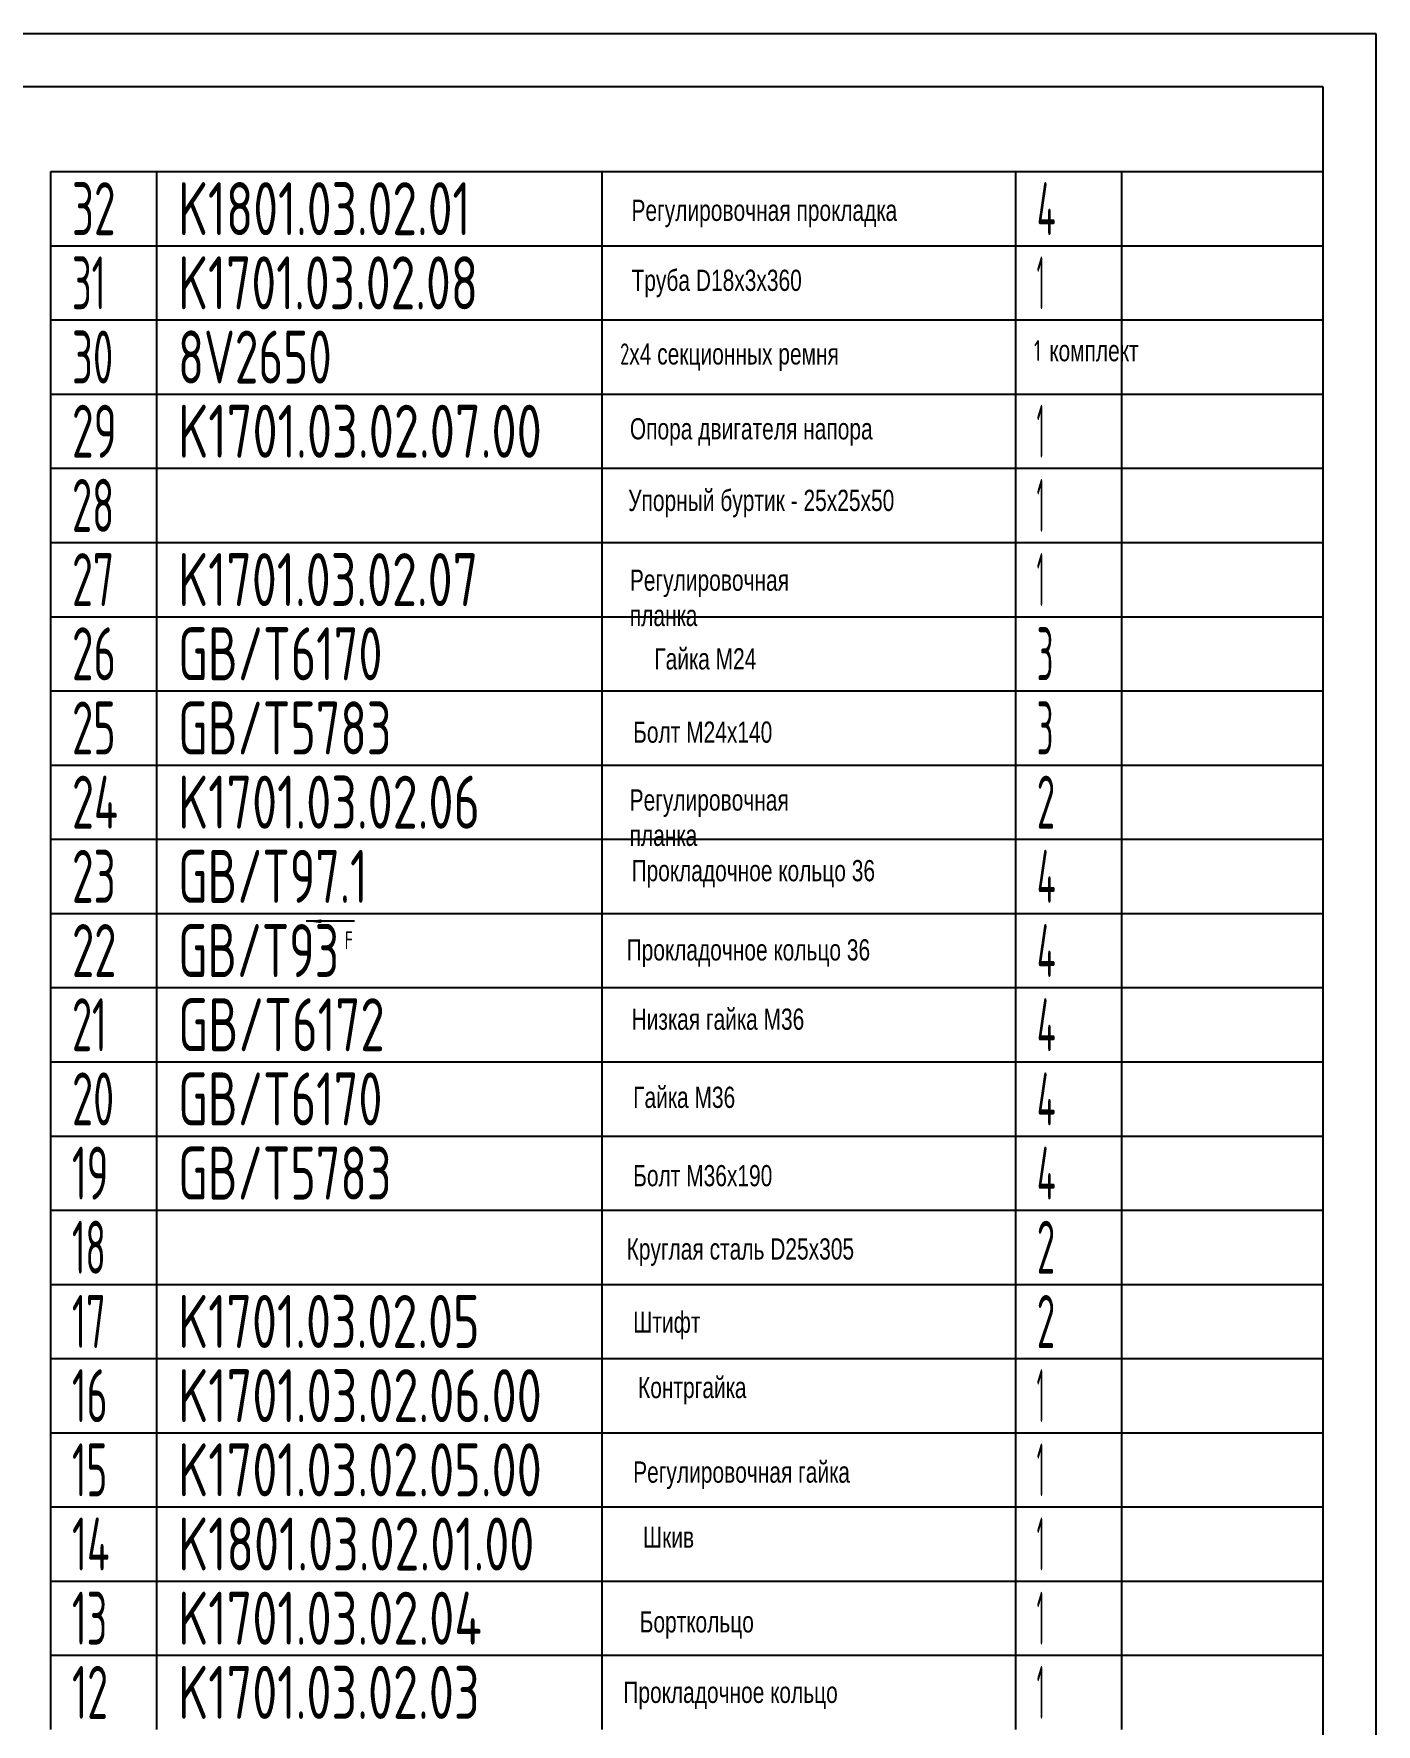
# Model space of a CAD drawing. Header units: millimetres. Extents: x -14 to 10486, y -904 to 6809.
# Drawn here: x 7320 to 10486, y 2821 to 6809 of the extents above; entities that cross this region are included whole.
import ezdxf
from ezdxf.enums import TextEntityAlignment as Align

# ---------------------------------------------------------------- set-up
doc = ezdxf.new("R2010")
doc.units = ezdxf.units.MM
doc.header["$LTSCALE"] = 250
doc.linetypes.add('K', pattern=[2.5, 1.25, -0.25, 0.25, -0.25, 0.25, -0.25])
for name, color, linetype in [('01', 7, 'Continuous'), ('02', 1, 'Continuous'), ('07', 6, 'K'), ('11', 3, 'Continuous')]:
    doc.layers.add(name, color=color, linetype=linetype)
doc.styles.get("Standard").update_dxf_attribs({"font": 'isocp', "width": 0.707, "bigfont": 'intecad.shx'})

# ---------------------------------------------------------------- blocks, each defined once
blk = doc.blocks.new('*U47')
at = {"layer": '01'}
for points in [[(415, 292), (25, 292)], [(415, 5), (415, 292)]]:
    blk.add_lwpolyline(points, dxfattribs=at)
at = {"layer": '02'}
for points in [[(420, 297), (0, 297)], [(420, 0), (420, 297)]]:
    blk.add_lwpolyline(points, dxfattribs=at)
blk = doc.blocks.new('*U61')
at = {"layer": '01'}
for p, q in [((0, -175), (0, 0)), ((3000, -175), (3000, 0))]:
    blk.add_line(p, q, dxfattribs=at)
at = {"layer": '02'}
for p, q in [((0, 0), (250, 0)), ((250, -175), (250, 0)), ((250, 0), (1300, 0)), ((1300, -175), (1300, 0)), ((1300, 0), (2275, 0)), ((2275, -175), (2275, 0)), ((2275, 0), (2525, 0)), ((2525, -175), (2525, 0)), ((2525, 0), (3000, 0))]:
    blk.add_line(p, q, dxfattribs=at)
blk = doc.blocks.new('*U62')
at = {"layer": '01'}
for p, q in [((0, -175), (0, 0)), ((3000, -175), (3000, 0))]:
    blk.add_line(p, q, dxfattribs=at)
at = {"layer": '02'}
for p, q in [((0, 0), (250, 0)), ((250, -175), (250, 0)), ((250, 0), (1300, 0)), ((1300, -175), (1300, 0)), ((1300, 0), (2275, 0)), ((2275, -175), (2275, 0)), ((2275, 0), (2525, 0)), ((2525, -175), (2525, 0)), ((2525, 0), (3000, 0))]:
    blk.add_line(p, q, dxfattribs=at)
blk = doc.blocks.new('*U63')
at = {"layer": '01'}
for p, q in [((0, -175), (0, 0)), ((3000, -175), (3000, 0))]:
    blk.add_line(p, q, dxfattribs=at)
at = {"layer": '02'}
for p, q in [((0, 0), (250, 0)), ((250, -175), (250, 0)), ((250, 0), (1300, 0)), ((1300, -175), (1300, 0)), ((1300, 0), (2275, 0)), ((2275, -175), (2275, 0)), ((2275, 0), (2525, 0)), ((2525, -175), (2525, 0)), ((2525, 0), (3000, 0))]:
    blk.add_line(p, q, dxfattribs=at)
blk = doc.blocks.new('*U64')
at = {"layer": '01'}
for p, q in [((0, -175), (0, 0)), ((3000, -175), (3000, 0))]:
    blk.add_line(p, q, dxfattribs=at)
at = {"layer": '02'}
for p, q in [((0, 0), (250, 0)), ((250, -175), (250, 0)), ((250, 0), (1300, 0)), ((1300, -175), (1300, 0)), ((1300, 0), (2275, 0)), ((2275, -175), (2275, 0)), ((2275, 0), (2525, 0)), ((2525, -175), (2525, 0)), ((2525, 0), (3000, 0))]:
    blk.add_line(p, q, dxfattribs=at)
blk = doc.blocks.new('*U65')
at = {"layer": '01'}
for p, q in [((0, -175), (0, 0)), ((3000, -175), (3000, 0))]:
    blk.add_line(p, q, dxfattribs=at)
at = {"layer": '02'}
for p, q in [((0, 0), (250, 0)), ((250, -175), (250, 0)), ((250, 0), (1300, 0)), ((1300, -175), (1300, 0)), ((1300, 0), (2275, 0)), ((2275, -175), (2275, 0)), ((2275, 0), (2525, 0)), ((2525, -175), (2525, 0)), ((2525, 0), (3000, 0))]:
    blk.add_line(p, q, dxfattribs=at)
blk = doc.blocks.new('*U66')
at = {"layer": '01'}
for p, q in [((0, -175), (0, 0)), ((3000, -175), (3000, 0))]:
    blk.add_line(p, q, dxfattribs=at)
at = {"layer": '02'}
for p, q in [((0, 0), (250, 0)), ((250, -175), (250, 0)), ((250, 0), (1300, 0)), ((1300, -175), (1300, 0)), ((1300, 0), (2275, 0)), ((2275, -175), (2275, 0)), ((2275, 0), (2525, 0)), ((2525, -175), (2525, 0)), ((2525, 0), (3000, 0))]:
    blk.add_line(p, q, dxfattribs=at)
blk = doc.blocks.new('*U67')
at = {"layer": '01'}
for p, q in [((0, -175), (0, 0)), ((3000, -175), (3000, 0))]:
    blk.add_line(p, q, dxfattribs=at)
at = {"layer": '02'}
for p, q in [((0, 0), (250, 0)), ((250, -175), (250, 0)), ((250, 0), (1300, 0)), ((1300, -175), (1300, 0)), ((1300, 0), (2275, 0)), ((2275, -175), (2275, 0)), ((2275, 0), (2525, 0)), ((2525, -175), (2525, 0)), ((2525, 0), (3000, 0))]:
    blk.add_line(p, q, dxfattribs=at)
blk = doc.blocks.new('*U68')
at = {"layer": '01'}
for p, q in [((0, -175), (0, 0)), ((3000, -175), (3000, 0))]:
    blk.add_line(p, q, dxfattribs=at)
at = {"layer": '02'}
for p, q in [((0, 0), (250, 0)), ((250, -175), (250, 0)), ((250, 0), (1300, 0)), ((1300, -175), (1300, 0)), ((1300, 0), (2275, 0)), ((2275, -175), (2275, 0)), ((2275, 0), (2525, 0)), ((2525, -175), (2525, 0)), ((2525, 0), (3000, 0))]:
    blk.add_line(p, q, dxfattribs=at)
blk = doc.blocks.new('*U69')
at = {"layer": '01'}
for p, q in [((0, -175), (0, 0)), ((3000, -175), (3000, 0))]:
    blk.add_line(p, q, dxfattribs=at)
at = {"layer": '02'}
for p, q in [((0, 0), (250, 0)), ((250, -175), (250, 0)), ((250, 0), (1300, 0)), ((1300, -175), (1300, 0)), ((1300, 0), (2275, 0)), ((2275, -175), (2275, 0)), ((2275, 0), (2525, 0)), ((2525, -175), (2525, 0)), ((2525, 0), (3000, 0))]:
    blk.add_line(p, q, dxfattribs=at)
blk = doc.blocks.new('*U70')
at = {"layer": '01'}
for p, q in [((0, -175), (0, 0)), ((3000, -175), (3000, 0))]:
    blk.add_line(p, q, dxfattribs=at)
at = {"layer": '02'}
for p, q in [((0, 0), (250, 0)), ((250, -175), (250, 0)), ((250, 0), (1300, 0)), ((1300, -175), (1300, 0)), ((1300, 0), (2275, 0)), ((2275, -175), (2275, 0)), ((2275, 0), (2525, 0)), ((2525, -175), (2525, 0)), ((2525, 0), (3000, 0))]:
    blk.add_line(p, q, dxfattribs=at)
blk = doc.blocks.new('*U71')
at = {"layer": '01'}
for p, q in [((0, -175), (0, 0)), ((3000, -175), (3000, 0))]:
    blk.add_line(p, q, dxfattribs=at)
at = {"layer": '02'}
for p, q in [((0, 0), (250, 0)), ((250, -175), (250, 0)), ((250, 0), (1300, 0)), ((1300, -175), (1300, 0)), ((1300, 0), (2275, 0)), ((2275, -175), (2275, 0)), ((2275, 0), (2525, 0)), ((2525, -175), (2525, 0)), ((2525, 0), (3000, 0))]:
    blk.add_line(p, q, dxfattribs=at)
blk = doc.blocks.new('*U72')
at = {"layer": '01'}
for p, q in [((0, -175), (0, 0)), ((3000, -175), (3000, 0))]:
    blk.add_line(p, q, dxfattribs=at)
at = {"layer": '02'}
for p, q in [((0, 0), (250, 0)), ((250, -175), (250, 0)), ((250, 0), (1300, 0)), ((1300, -175), (1300, 0)), ((1300, 0), (2275, 0)), ((2275, -175), (2275, 0)), ((2275, 0), (2525, 0)), ((2525, -175), (2525, 0)), ((2525, 0), (3000, 0))]:
    blk.add_line(p, q, dxfattribs=at)
blk = doc.blocks.new('*U73')
at = {"layer": '01'}
for p, q in [((0, -175), (0, 0)), ((3000, -175), (3000, 0))]:
    blk.add_line(p, q, dxfattribs=at)
at = {"layer": '02'}
for p, q in [((0, 0), (250, 0)), ((250, -175), (250, 0)), ((250, 0), (1300, 0)), ((1300, -175), (1300, 0)), ((1300, 0), (2275, 0)), ((2275, -175), (2275, 0)), ((2275, 0), (2525, 0)), ((2525, -175), (2525, 0)), ((2525, 0), (3000, 0))]:
    blk.add_line(p, q, dxfattribs=at)
blk = doc.blocks.new('*U74')
at = {"layer": '01'}
for p, q in [((0, -175), (0, 0)), ((3000, -175), (3000, 0))]:
    blk.add_line(p, q, dxfattribs=at)
at = {"layer": '02'}
for p, q in [((0, 0), (250, 0)), ((250, -175), (250, 0)), ((250, 0), (1300, 0)), ((1300, -175), (1300, 0)), ((1300, 0), (2275, 0)), ((2275, -175), (2275, 0)), ((2275, 0), (2525, 0)), ((2525, -175), (2525, 0)), ((2525, 0), (3000, 0))]:
    blk.add_line(p, q, dxfattribs=at)
blk = doc.blocks.new('*U75')
at = {"layer": '01'}
for p, q in [((0, -175), (0, 0)), ((3000, -175), (3000, 0))]:
    blk.add_line(p, q, dxfattribs=at)
at = {"layer": '02'}
for p, q in [((0, 0), (250, 0)), ((250, -175), (250, 0)), ((250, 0), (1300, 0)), ((1300, -175), (1300, 0)), ((1300, 0), (2275, 0)), ((2275, -175), (2275, 0)), ((2275, 0), (2525, 0)), ((2525, -175), (2525, 0)), ((2525, 0), (3000, 0))]:
    blk.add_line(p, q, dxfattribs=at)
blk = doc.blocks.new('*U76')
at = {"layer": '01'}
for p, q in [((0, -175), (0, 0)), ((3000, -175), (3000, 0))]:
    blk.add_line(p, q, dxfattribs=at)
at = {"layer": '02'}
for p, q in [((0, 0), (250, 0)), ((250, -175), (250, 0)), ((250, 0), (1300, 0)), ((1300, -175), (1300, 0)), ((1300, 0), (2275, 0)), ((2275, -175), (2275, 0)), ((2275, 0), (2525, 0)), ((2525, -175), (2525, 0)), ((2525, 0), (3000, 0))]:
    blk.add_line(p, q, dxfattribs=at)
blk = doc.blocks.new('*U77')
at = {"layer": '01'}
for p, q in [((0, -175), (0, 0)), ((3000, -175), (3000, 0))]:
    blk.add_line(p, q, dxfattribs=at)
at = {"layer": '02'}
for p, q in [((0, 0), (250, 0)), ((250, -175), (250, 0)), ((250, 0), (1300, 0)), ((1300, -175), (1300, 0)), ((1300, 0), (2275, 0)), ((2275, -175), (2275, 0)), ((2275, 0), (2525, 0)), ((2525, -175), (2525, 0)), ((2525, 0), (3000, 0))]:
    blk.add_line(p, q, dxfattribs=at)
blk = doc.blocks.new('*U78')
at = {"layer": '01'}
for p, q in [((0, -175), (0, 0)), ((3000, -175), (3000, 0))]:
    blk.add_line(p, q, dxfattribs=at)
at = {"layer": '02'}
for p, q in [((0, 0), (250, 0)), ((250, -175), (250, 0)), ((250, 0), (1300, 0)), ((1300, -175), (1300, 0)), ((1300, 0), (2275, 0)), ((2275, -175), (2275, 0)), ((2275, 0), (2525, 0)), ((2525, -175), (2525, 0)), ((2525, 0), (3000, 0))]:
    blk.add_line(p, q, dxfattribs=at)
blk = doc.blocks.new('*U79')
at = {"layer": '01'}
for p, q in [((0, -175), (0, 0)), ((3000, -175), (3000, 0))]:
    blk.add_line(p, q, dxfattribs=at)
at = {"layer": '02'}
for p, q in [((0, 0), (250, 0)), ((250, -175), (250, 0)), ((250, 0), (1300, 0)), ((1300, -175), (1300, 0)), ((1300, 0), (2275, 0)), ((2275, -175), (2275, 0)), ((2275, 0), (2525, 0)), ((2525, -175), (2525, 0)), ((2525, 0), (3000, 0))]:
    blk.add_line(p, q, dxfattribs=at)
blk = doc.blocks.new('*U80')
at = {"layer": '01'}
for p, q in [((0, -175), (0, 0)), ((3000, -175), (3000, 0))]:
    blk.add_line(p, q, dxfattribs=at)
at = {"layer": '02'}
for p, q in [((0, 0), (250, 0)), ((250, -175), (250, 0)), ((250, 0), (1300, 0)), ((1300, -175), (1300, 0)), ((1300, 0), (2275, 0)), ((2275, -175), (2275, 0)), ((2275, 0), (2525, 0)), ((2525, -175), (2525, 0)), ((2525, 0), (3000, 0))]:
    blk.add_line(p, q, dxfattribs=at)
blk = doc.blocks.new('*U81')
at = {"layer": '01'}
for p, q in [((0, -175), (0, 0)), ((0, 0), (250, 0)), ((250, 0), (1300, 0)), ((1300, 0), (2275, 0)), ((2275, 0), (2525, 0)), ((2525, 0), (3000, 0)), ((3000, -175), (3000, 0))]:
    blk.add_line(p, q, dxfattribs=at)
at = {"layer": '02'}
for p, q in [((250, -175), (250, 0)), ((1300, -175), (1300, 0)), ((2275, -175), (2275, 0)), ((2525, -175), (2525, 0))]:
    blk.add_line(p, q, dxfattribs=at)

msp = doc.modelspace()

# ---------------------------------------------------------------- linework, layer by layer
at = {"layer": '02'}
msp.add_line((8076.59, 4715.18), (7962.59, 4715.18), dxfattribs=at)
msp.add_lwpolyline([(7998.59, 4715.18, 9, 0, 0), (7962.59, 4715.18, 0, 0, 0)], format="xyseb", dxfattribs=at)

# ---------------------------------------------------------------- block references
at = {"layer": '07', "xscale": 25, "yscale": 25, "zscale": 25}
msp.add_blockref('*U47', (-14.46, -616.39), dxfattribs=at)
at = {"layer": '07'}
for name, p in [('*U81', (7360.54, 6483.61)), ('*U80', (7360.54, 6308.61)), ('*U79', (7360.54, 6133.61)), ('*U78', (7360.54, 5958.61)), ('*U77', (7360.54, 5783.61)), ('*U76', (7360.54, 5608.61)), ('*U75', (7360.54, 5433.61)), ('*U74', (7360.54, 5258.61)), ('*U73', (7360.54, 5083.61)), ('*U72', (7360.54, 4908.61)), ('*U71', (7360.54, 4733.61)), ('*U70', (7360.54, 4558.61)), ('*U69', (7360.54, 4383.61)), ('*U68', (7360.54, 4208.61)), ('*U67', (7360.54, 4033.61)), ('*U66', (7360.54, 3858.61)), ('*U65', (7360.54, 3683.61)), ('*U64', (7360.54, 3508.61)), ('*U63', (7360.54, 3333.61)), ('*U62', (7360.54, 3158.61)), ('*U61', (7360.54, 2983.61))]:
    msp.add_blockref(name, p, dxfattribs=at)

# ---------------------------------------------------------------- texts
at = {"layer": '07', "char_height": 50, "attachment_point": 1}
for s, insert in [('{\\fArial|b0|i0|c204|p34;\\C3;Регулировочная прокладка}', (8729.64, 6417.24)), ('{\\fArial|b0|i0|c204|p34;\\C3;Труба \\fArial|b0|i0|c0|p34;D18x3x360}', (8729.64, 6252.15)), ('{\\Fisocp,intecad|c204;\\C3;2\\fArial|b0|i0|c204|p34;х4 секционных ремня}', (8702.77, 6078.52)), ('{\\Fisocp,intecad|c204;\\C3;1 \\fArial|b0|i0|c204|p34;комплект}', (9678.84, 6086.2)), ('{\\fArial|b0|i0|c204|p34;\\C3;Опора двигателя напора}', (8725.83, 5901.91)), ('{\\fArial|b0|i0|c204|p34;\\C3;Упорный буртик - 25х25х50}', (8721.99, 5732.97)), ('{\\fArial|b0|i0|c204|p34;\\C3;Гайка М24}', (8783.48, 5359.16)), ('{\\fArial|b0|i0|c204|p34;\\C3;Болт М24х140}', (8733.52, 5186.39)), ('{\\fArial|b0|i0|c204|p34;\\C3;Прокладочное кольцо 36}', (8729.74, 4859.57)), ('{\\fArial|b0|i0|c204|p34;\\C3;Прокладочное кольцо 36}', (8718.18, 4672.7)), ('{\\fArial|b0|i0|c204|p34;\\C3;Низкая гайка М36}', (8729.77, 4509.19)), ('{\\fArial|b0|i0|c204|p34;\\C3;Гайка М36}', (8733.61, 4324.9)), ('{\\fArial|b0|i0|c204|p34;\\C3;Круглая сталь \\fArial|b0|i0|c0|p34;D25x305}', (8718.21, 3967.16)), ('{\\fArial|b0|i0|c204|p34;\\C3;Контргайка}', (8745.11, 3640.44)), ('{\\fArial|b0|i0|c204|p34;\\C3;Регулировочная гайка}', (8733.59, 3440.79)), ('{\\fArial|b0|i0|c204|p34;\\C3;Шкив}', (8756.64, 3287.21)), ('{\\fArial|b0|i0|c204|p34;\\C3;Борткольцо}', (8748.96, 3087.56)), ('{\\fArial|b0|i0|c204|p34;\\C3;Прокладочное кольцо}', (8710.51, 2921.27))]:
    msp.add_mtext(s, dxfattribs=dict(at, insert=insert))
for s, insert, width in [('{\\fArial|b0|i0|c204|p34;\\C3;Регулировочная планка}', (8725.83, 5544.84), 3.8428), ('{\\fArial|b0|i0|c204|p34;\\C3;Регулировочная планка}', (8725.3, 5026.27), 3.8428), ('{\\fArial|b0|i0|c204|p34;\\C3;Болт М36х190}', (8733.59, 4140.1), 372.7479), ('{\\fArial|b0|i0|c204|p34;\\C3;Штифт}', (8733.58, 3794.39), 3.8428)]:
    msp.add_mtext(s, dxfattribs=dict(at, insert=insert, width=width))
at = {"layer": '11'}
for s, width, p, p2 in [('32', 0.626049, (7410.54, 6333.61), (7513.06, 6333.61)), ('K1801.03.02.01', 0.693669, (7660.54, 6333.61), (8350.3, 6333.61)), ('4', 0.543846, (9685.54, 6333.61), (9729.72, 6333.61)), ('31', 0.606, (7410.54, 6158.61), (7490.07, 6158.61)), ('K1701.03.02.08', 0.693996, (7660.54, 6158.61), (8367.98, 6158.61)), ('1', 0.404, (9685.54, 6158.61), (9703.21, 6158.61)), ('30', 0.622213, (7410.54, 5983.61), (7507.82, 5983.61)), ('8V2650', 0.682052, (7660.54, 5983.61), (8022.94, 5983.61)), ('29', 0.640341, (7410.54, 5808.61), (7516.32, 5808.61)), ('K1701.03.02.07.00', 0.69624, (7660.54, 5808.61), (8518.28, 5808.61)), ('1', 0.404, (9685.54, 5808.61), (9703.21, 5808.61)), ('28', 0.636523, (7410.54, 5633.61), (7509.99, 5633.61)), ('1', 0.404, (9685.54, 5633.61), (9703.21, 5633.61)), ('27', 0.636523, (7410.54, 5458.61), (7509.99, 5458.61)), ('K1701.03.02.07', 0.693996, (7660.54, 5458.61), (8367.98, 5458.61)), ('1', 0.404, (9685.54, 5458.61), (9703.21, 5458.61)), ('26', 0.639213, (7410.54, 5283.61), (7514.38, 5283.61)), ('GB/T6170', 0.694489, (7660.54, 5283.61), (8142.41, 5283.61)), ('3', 0.527686, (9685.54, 5283.61), (9724.55, 5283.61)), ('25', 0.638783, (7410.54, 5108.61), (7513.65, 5108.61)), ('GB/T5783', 0.695009, (7660.54, 5108.61), (8163.67, 5108.61)), ('3', 0.527686, (9685.54, 5108.61), (9724.55, 5108.61)), ('24', 0.641743, (7410.54, 4933.61), (7518.83, 4933.61)), ('K1701.03.02.06', 0.694074, (7660.54, 4933.61), (8372.36, 4933.61)), ('2', 0.562593, (9685.54, 4933.61), (9728.44, 4933.61)), ('23', 0.638783, (7410.54, 4758.61), (7513.65, 4758.61)), ('GB/T97.1', 0.693525, (7660.54, 4758.61), (8107.3, 4758.61)), ('4', 0.543846, (9685.54, 4758.61), (9729.72, 4758.61)), ('22', 0.639754, (7410.54, 4583.61), (7515.3, 4583.61)), ('GB/T93', 0.691199, (7660.54, 4583.61), (8040.26, 4583.61)), ('4', 0.543846, (9685.54, 4583.61), (9729.72, 4583.61)), ('21', 0.623098, (7410.54, 4408.61), (7492.32, 4408.61)), ('GB/T6172', 0.694622, (7660.54, 4408.61), (8147.64, 4408.61)), ('4', 0.543846, (9685.54, 4408.61), (9729.72, 4408.61)), ('20', 0.636567, (7410.54, 4233.61), (7510.06, 4233.61)), ('GB/T6170', 0.694489, (7660.54, 4233.61), (8142.41, 4233.61)), ('4', 0.543846, (9685.54, 4233.61), (9729.72, 4233.61)), ('19', 0.612447, (7410.54, 4058.61), (7496.4, 4058.61)), ('GB/T5783', 0.695009, (7660.54, 4058.61), (8163.67, 4058.61)), ('4', 0.543846, (9685.54, 4058.61), (9729.72, 4058.61)), ('18', 0.606, (7410.54, 3883.61), (7490.07, 3883.61)), ('2', 0.562593, (9685.54, 3883.61), (9728.44, 3883.61)), ('17', 0.606, (7410.54, 3708.61), (7490.07, 3708.61)), ('K1701.03.02.05', 0.694061, (7660.54, 3708.61), (8371.64, 3708.61)), ('2', 0.562593, (9685.54, 3708.61), (9728.44, 3708.61)), ('16', 0.610556, (7410.54, 3533.61), (7494.46, 3533.61)), ('K1701.03.02.06.00', 0.69624, (7660.54, 3533.61), (8518.28, 3533.61)), ('1', 0.404, (9685.54, 3533.61), (9703.21, 3533.61)), ('15', 0.609833, (7410.54, 3358.61), (7493.73, 3358.61)), ('K1701.03.02.05.00', 0.69624, (7660.54, 3358.61), (8518.28, 3358.61)), ('1', 0.404, (9685.54, 3358.61), (9703.21, 3358.61)), ('14', 0.614783, (7410.54, 3183.61), (7498.91, 3183.61)), ('K1801.03.02.01.00', 0.696017, (7660.54, 3183.61), (8500.61, 3183.61)), ('1', 0.404, (9685.54, 3183.61), (9703.21, 3183.61)), ('13', 0.609833, (7410.54, 3008.61), (7493.73, 3008.61)), ('K1701.03.02.04', 0.694153, (7660.54, 3008.61), (8376.81, 3008.61)), ('1', 0.404, (9685.54, 3008.61), (9703.21, 3008.61)), ('12', 0.611465, (7410.54, 2833.61), (7495.38, 2833.61)), ('K1701.03.02.03', 0.694061, (7660.54, 2833.61), (8371.64, 2833.61)), ('1', 0.404, (9685.54, 2833.61), (9703.21, 2833.61))]:
    msp.add_text(s, height=125, dxfattribs=dict(at, width=width)).set_placement(p, p2, align=Align.FIT)
at = {"layer": '11', "width": 0.707}
msp.add_text('F', height=42, dxfattribs=at).set_placement((8053.59, 4636.53), align=Align.BOTTOM_LEFT)

doc.saveas('drawing.dxf')
